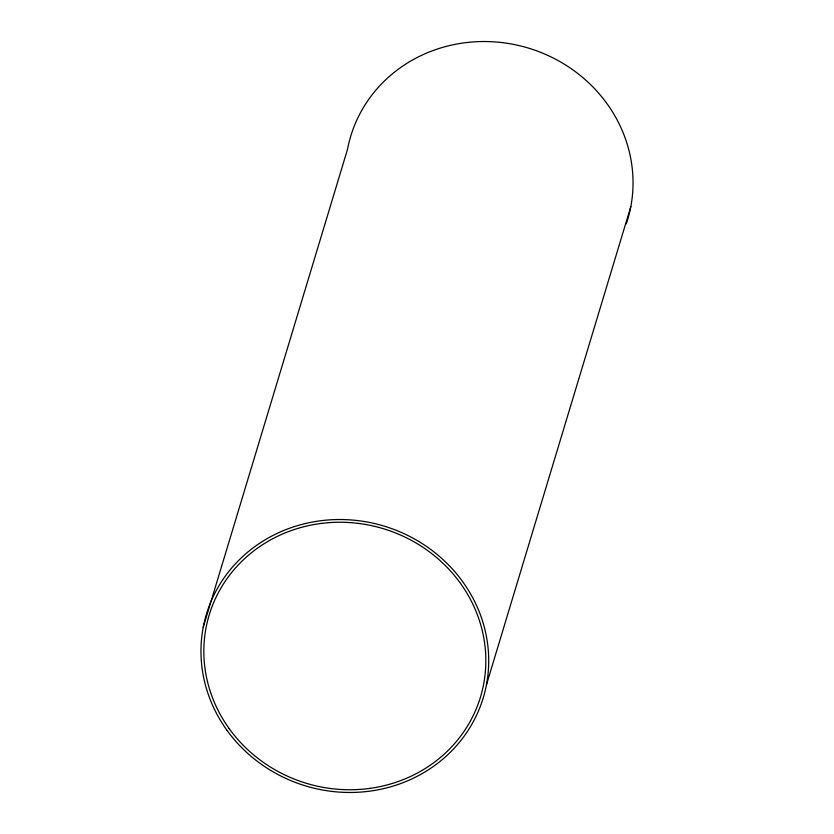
<?xml version="1.0" encoding="UTF-8"?>
<svg xmlns="http://www.w3.org/2000/svg" width="834" height="834" viewBox="0 0 834 834"><rect width="100%" height="100%" fill="white"/><g stroke="black" fill="none" stroke-linecap="round" stroke-linejoin="round"><path stroke-width="1.25" d="M203.204 627.314L347.517 149.317A144.605 135.713 16.8 0 1 523.648 46.735A144.605 135.713 16.8 0 1 626.292 223.856M486.483 684.683L630.796 206.686M226.806 730.063A144.605 135.713 16.8 0 0 475.109 718.241A144.605 135.713 16.8 0 0 332.599 519.697A144.605 135.713 16.8 0 0 226.806 730.063M229.173 728.582A141.707 132.992 16.8 0 0 472.513 716.99A141.707 132.992 16.8 0 0 332.849 522.418A141.707 132.992 16.8 0 0 229.173 728.582"/></g></svg>
